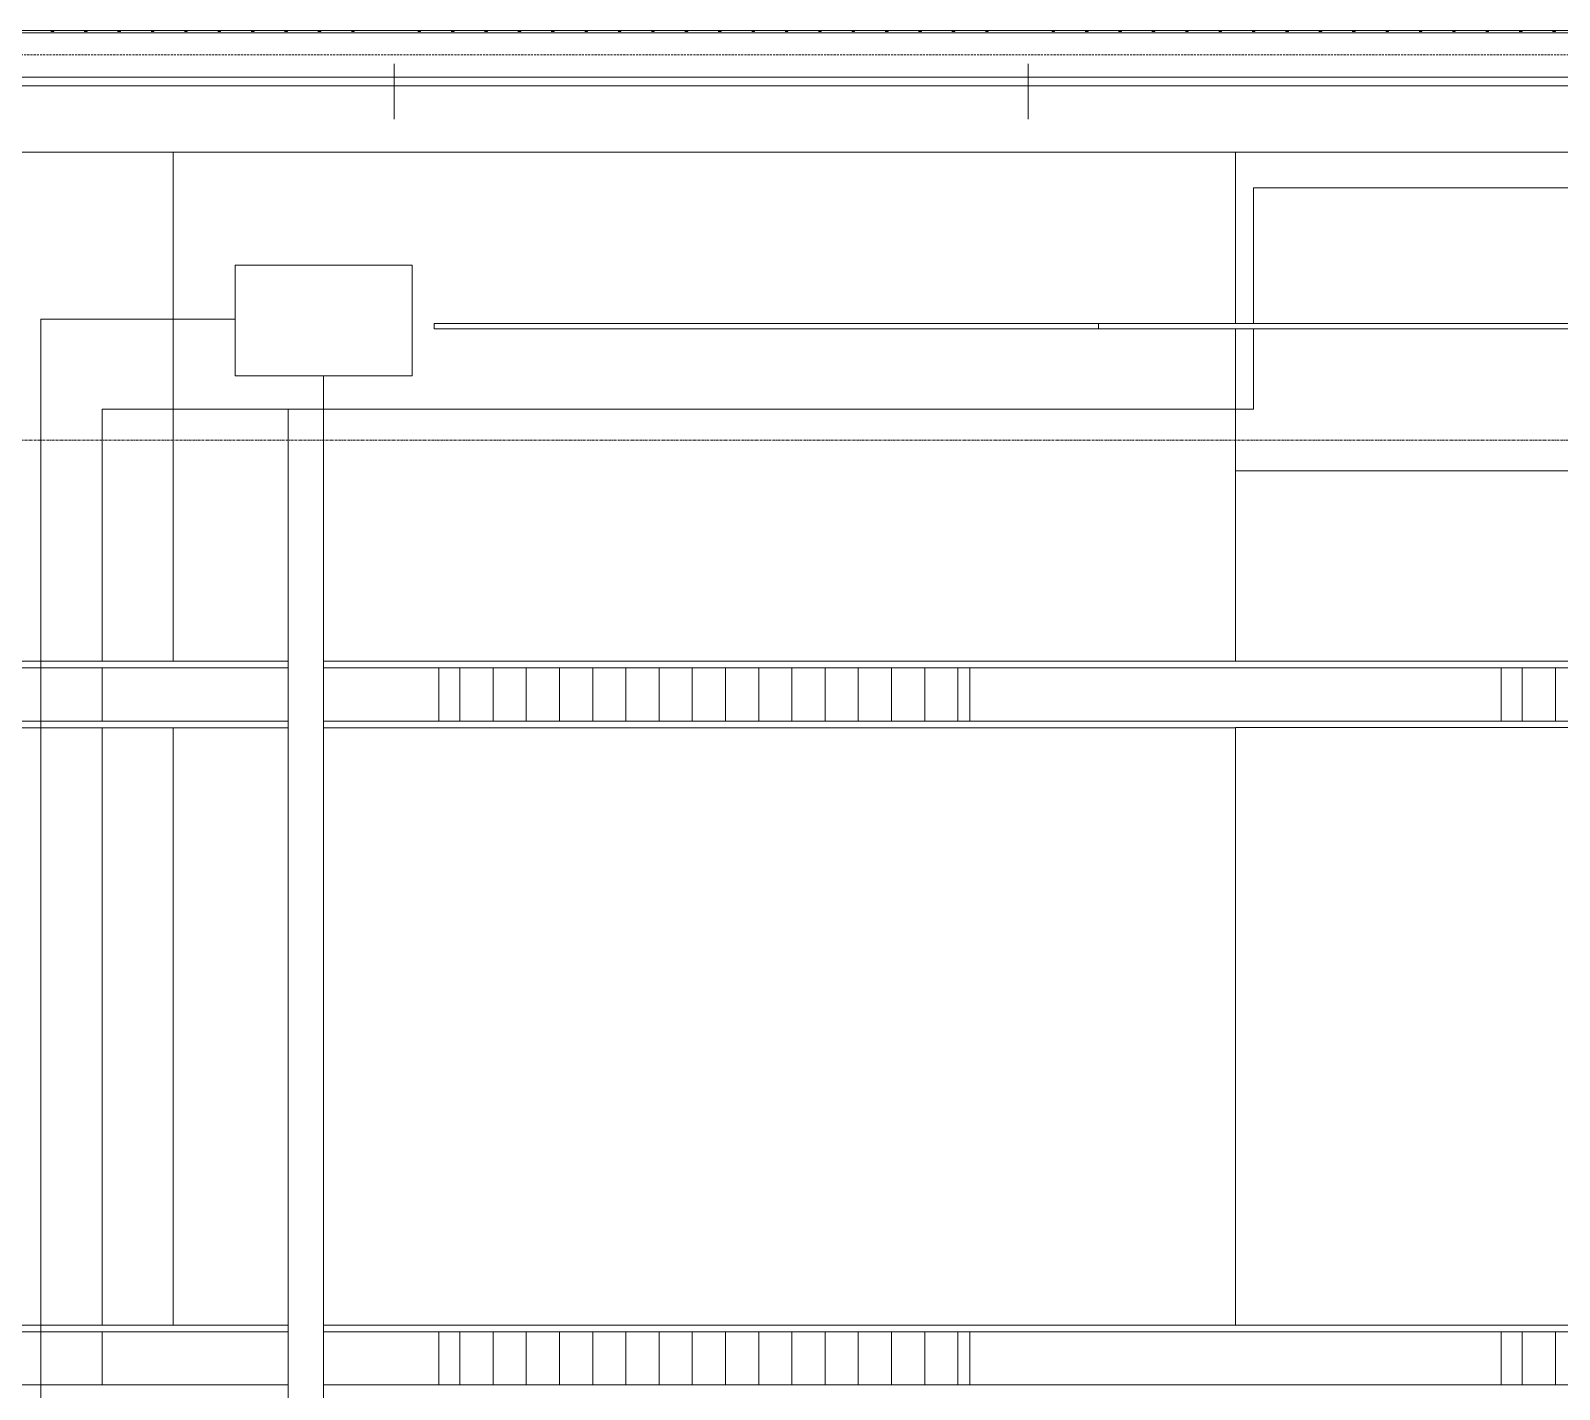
# Model space of a CAD drawing. Header units: millimetres. Extents: x 984 to 425800, y -34355 to 59419.
# Drawn here: x 385219 to 388672, y 34244 to 37314 of the extents above; entities that cross this region are included whole.
import ezdxf

# ---------------------------------------------------------------- set-up
doc = ezdxf.new("R2010")
doc.units = ezdxf.units.MM
doc.linetypes.add('DPA_Grid _ Level 100', pattern=[10, 5.5, -1.6, 1.3, -1.6])
doc.linetypes.add('DPA_Hidden 100', pattern=[7.2, 4.7, -2.5])
for name, color, linetype, lineweight in [('A-COLS-E', 1, 'Continuous', 9), ('A-COLS-HDLN', 2, 'Continuous', 9), ('A-DETL', 1, 'Continuous', 70), ('A-DOOR', 3, 'Continuous', 25), ('A-DOOR-E', 2, 'Continuous', 25), ('A-DOOR-HDLN', 2, 'Continuous', 9), ('A-GENM', 1, 'Continuous', 9), ('A-GLAZ-CURT', 2, 'Continuous', 9), ('A-GLAZ-CWMG', 2, 'Continuous', 9), ('S-GRID', 251, 'Continuous', 9)]:
    doc.layers.add(name, color=color, linetype=linetype, lineweight=lineweight)

# ---------------------------------------------------------------- blocks, each defined once
blk = doc.blocks.new('DPA_CP_Entrance Louver Grill Vertical Z - Louver Grill Vertical Z-18398571-4110-01 GROUND LEVEL - REFLECTED CEILING PLAN')
at = {"layer": 'A-GLAZ-CURT'}
for p, q in [((-716.1, 0), (-716.1, -50)), ((-716.1, -50), (-716.1, 0)), ((716.1, -50), (716.1, 0)), ((716.1, 0), (716.1, -50)), ((-716.1, -50), (-716.1, -125)), ((-716.1, -125), (-716.1, -50)), ((-716.1, -50), (-716.1, -125)), ((-716.1, -125), (-716.1, -50)), ((716.1, -50), (716.1, -125)), ((716.1, -125), (716.1, -50)), ((716.1, -50), (716.1, -125)), ((716.1, -125), (716.1, -50)), ((-666.1, -200), (-668.1, -200)), ((668.1, -200), (666.1, -200))]:
    blk.add_line(p, q, dxfattribs=at)
blk = doc.blocks.new('DPA_CP_Entrance Louver Grill Vertical Z - Louver Grill Vertical Z-V23-4110-01 GROUND LEVEL - REFLECTED CEILING PLAN')
at = {"layer": 'A-GLAZ-CURT'}
for p, q in [((-716.1, 0), (-716.1, -50)), ((-716.1, -50), (-716.1, 0)), ((-716.1, -50), (-716.1, -125)), ((-716.1, -125), (-716.1, -50)), ((-716.1, -50), (-716.1, -125)), ((-716.1, -125), (-716.1, -50)), ((-666.1, -200), (-668.1, -200))]:
    blk.add_line(p, q, dxfattribs=at)
blk = doc.blocks.new('GM_Louver Grill Vertical Z - Z Profile-V51-4110-01 GROUND LEVEL - REFLECTED CEILING PLAN')
at = {"layer": 'A-GENM'}
for p, q in [((46.4, -73), (40, -73)), ((40, -73), (40, -75)), ((40, -75), (40, -73)), ((40, -73), (46.4, -73)), ((40, -75), (50, -75)), ((50, -75), (40, -75))]:
    blk.add_line(p, q, dxfattribs=at)
blk = doc.blocks.new('DPA_Rectangular - 250 x 400 mm-11952625-4110-01 GROUND LEVEL - REFLECTED CEILING PLAN')
at = {"layer": 'A-COLS-E'}
for p, q in [((-200, -125), (-200, 125)), ((-200, 125), (200, 125)), ((200, 125), (200, -125)), ((200, -125), (-200, -125))]:
    blk.add_line(p, q, dxfattribs=at)
blk = doc.blocks.new('DPA_CP_Entrance Louver Grill Vertical Z - Louver Grill Vertical Z-18399026-4110-01 GROUND LEVEL - REFLECTED CEILING PLAN')
at = {"layer": 'A-GLAZ-CURT'}
for p, q in [((-716.1, 0), (-716.1, -50)), ((-716.1, -50), (-716.1, 0)), ((716.1, -50), (716.1, 0)), ((716.1, 0), (716.1, -50)), ((-716.1, -50), (-716.1, -125)), ((-716.1, -125), (-716.1, -50)), ((-716.1, -50), (-716.1, -125)), ((-716.1, -125), (-716.1, -50)), ((716.1, -50), (716.1, -125)), ((716.1, -125), (716.1, -50)), ((716.1, -50), (716.1, -125)), ((716.1, -125), (716.1, -50))]:
    blk.add_line(p, q, dxfattribs=at)
blk = doc.blocks.new('DPA_CP_Entrance Louver Grill Vertical Z - Louver Grill Vertical Z-V88-4110-01 GROUND LEVEL - REFLECTED CEILING PLAN')
at = {"layer": 'A-GLAZ-CURT'}
for p, q in [((-716.1, 0), (-716.1, -50)), ((-716.1, -50), (-716.1, 0)), ((-716.1, -50), (-716.1, -125)), ((-716.1, -125), (-716.1, -50)), ((-716.1, -50), (-716.1, -125)), ((-716.1, -125), (-716.1, -50))]:
    blk.add_line(p, q, dxfattribs=at)
blk = doc.blocks.new('GM_Louver Grill Vertical Z - Z Profile-12047619-4110-01 GROUND LEVEL - REFLECTED CEILING PLAN')
at = {"layer": 'A-GENM'}
for p, q in [((40, -75), (50, -75)), ((50, -75), (40, -75))]:
    blk.add_line(p, q, dxfattribs=at)
blk = doc.blocks.new('GM_Louver Grill Vertical Z - Z Profile-V90-4110-01 GROUND LEVEL - REFLECTED CEILING PLAN')
at = {"layer": 'A-GENM'}
for p, q in [((41.5, -75), (50, -75)), ((50, -75), (41.5, -75))]:
    blk.add_line(p, q, dxfattribs=at)
blk = doc.blocks.new('System Panel - Entrance Glazed 12mm-V91-4110-01 GROUND LEVEL - REFLECTED CEILING PLAN')
at = {"layer": 'A-GLAZ-CURT'}
for p, q in [((-750, -6), (-750, 6)), ((-750, 6), (750, 6)), ((750, 6), (750, -6)), ((750, -6), (-750, -6))]:
    blk.add_line(p, q, dxfattribs=at)
blk = doc.blocks.new('System Panel - Entrance Glazed 12mm-11971013-4110-01 GROUND LEVEL - REFLECTED CEILING PLAN')
at = {"layer": 'A-GLAZ-CURT'}
for p, q in [((-550.2, -6), (-550.2, 6)), ((-550.2, 6), (550.2, 6)), ((550.2, 6), (550.2, -6)), ((550.2, -6), (-550.2, -6))]:
    blk.add_line(p, q, dxfattribs=at)
blk = doc.blocks.new('DPA_Rectangular Tuscan Column - Rectangular Tuscan Column-V72-4110-01 GROUND LEVEL - REFLECTED CEILING PLAN')
at = {"layer": 'A-COLS-HDLN'}
for p, q in [((-125, -150), (-125, 250)), ((-125, 250), (125, 250)), ((125, 250), (125, -150)), ((125, -150), (-125, -150))]:
    blk.add_line(p, q, dxfattribs=at)
blk = doc.blocks.new('Rectangular Mullion - Entrance Louver Top-15304691-4110-01 GROUND LEVEL - REFLECTED CEILING PLAN')
at = {"layer": 'A-GLAZ-CWMG'}
for p, q in [((-631058.3, 37309), (-632415.5, 37309)), ((-632415.5, 37309), (-631058.3, 37309)), ((-632415.5, 37209), (-631058.3, 37209)), ((-632415.5, 37209), (-631058.3, 37209)), ((-632490.5, 37189), (-632490.5, 37039)), ((-632490.5, 37189), (-631058.3, 37189)), ((-632415.5, 37189), (-631058.3, 37189)), ((-632490.5, 37039), (-631058.3, 37039)), ((-632415.5, 37039), (-631058.3, 37039))]:
    blk.add_line(p, q, dxfattribs=at)
blk = doc.blocks.new('Rectangular Mullion - Entrance Louver Top-12064533-4110-01 GROUND LEVEL - REFLECTED CEILING PLAN')
at = {"layer": 'A-GLAZ-CWMG'}
for p, q in [((-629626.1, 37309), (-631058.3, 37309)), ((-631058.3, 37309), (-629626.1, 37309)), ((-631058.3, 37209), (-629626.1, 37209)), ((-631058.3, 37209), (-629626.1, 37209)), ((-631058.3, 37189), (-629626.1, 37189)), ((-631058.3, 37189), (-629626.1, 37189)), ((-631058.3, 37039), (-629626.1, 37039)), ((-631058.3, 37039), (-629626.1, 37039))]:
    blk.add_line(p, q, dxfattribs=at)
blk = doc.blocks.new('Rectangular Mullion - 50x200-15304692-4110-01 GROUND LEVEL - REFLECTED CEILING PLAN')
at = {"layer": 'A-GLAZ-CWMG'}
for p, q in [((-632490.5, 37314), (-631058.3, 37314)), ((-631058.3, 37314), (-632490.5, 37314))]:
    blk.add_line(p, q, dxfattribs=at)
blk = doc.blocks.new('Rectangular Mullion - 50x200-12064535-4110-01 GROUND LEVEL - REFLECTED CEILING PLAN')
at = {"layer": 'A-GLAZ-CWMG'}
for p, q in [((-631058.3, 37314), (-629626.1, 37314)), ((-629626.1, 37314), (-631058.3, 37314))]:
    blk.add_line(p, q, dxfattribs=at)
blk = doc.blocks.new('DPA_CP_Metal Ceiling Panel - Vertical Panel Entrance-V162-4110-01 GROUND LEVEL - REFLECTED CEILING PLAN')
at = {"layer": 'A-GLAZ-CURT'}
for p, q in [((-629757.4, 19374.1), (-629757.4, 19254.1)), ((-629757.4, 19374.1), (-628557.4, 19374.1)), ((-629757.4, 19374.1), (-628557.4, 19374.1)), ((-629757.4, 19254.1), (-629757.4, 19374.1)), ((-629757.4, 19374.1), (-629757.4, 19254.1)), ((-628557.4, 19374.1), (-629757.4, 19374.1)), ((-628557.4, 19374.1), (-628557.4, 19254.1)), ((-628557.4, 19374.1), (-628557.4, 19254.1)), ((-628557.4, 19254.1), (-628557.4, 19374.1)), ((-629757.4, 19254.1), (-628557.4, 19254.1)), ((-628557.4, 19254.1), (-629757.4, 19254.1)), ((-629757.4, 19254.1), (-628557.4, 19254.1))]:
    blk.add_line(p, q, dxfattribs=at)
blk = doc.blocks.new('DPA_CP_Metal Ceiling Luminaire - Linear Luminaire Entrance-V163-4110-01 GROUND LEVEL - REFLECTED CEILING PLAN')
at = {"layer": 'A-GLAZ-CURT'}
h = blk.add_hatch(dxfattribs=at)
h.set_pattern_fill('FP_20', color=256, style=0, pattern_type=2)
h.set_pattern_definition([(270, (-627736.53, 17847.804), (-75, -5e-15), [])])
h.paths.add_polyline_path([(-627357.4, 19254.1), (-627357.4, 19374.1), (-628557.4, 19374.1), (-628557.4, 19254.1)])
for p, q in [((-628557.4, 19374.1), (-627357.4, 19374.1)), ((-628557.4, 19254.1), (-628557.4, 19374.1)), ((-628557.4, 19374.1), (-628557.4, 19254.1)), ((-627357.4, 19374.1), (-628557.4, 19374.1)), ((-627357.4, 19374.1), (-627357.4, 19254.1)), ((-627357.4, 19254.1), (-627357.4, 19374.1)), ((-627357.4, 19254.1), (-628557.4, 19254.1)), ((-628557.4, 19254.1), (-627357.4, 19254.1))]:
    blk.add_line(p, q, dxfattribs=at)
blk = doc.blocks.new('System Panel - DPA-AR_Metal Ceiling Rectangular Panel-V168-4110-01 GROUND LEVEL - REFLECTED CEILING PLAN')
at = {"layer": 'A-GLAZ-CURT'}
for p, q in [((-631717.4, 32874.1), (-631297.4, 32874.1)), ((-631717.4, 32754.1), (-631717.4, 32874.1)), ((-631717.4, 32874.1), (-631717.4, 32754.1)), ((-631297.4, 32874.1), (-631717.4, 32874.1)), ((-631217.4, 32874.1), (-630957.4, 32874.1)), ((-630957.4, 32874.1), (-631217.4, 32874.1)), ((-630957.4, 32874.1), (-630957.4, 32754.1)), ((-630957.4, 32754.1), (-630957.4, 32874.1)), ((-631297.4, 32754.1), (-631717.4, 32754.1)), ((-631717.4, 32754.1), (-631297.4, 32754.1)), ((-630957.4, 32754.1), (-631217.4, 32754.1)), ((-631217.4, 32754.1), (-630957.4, 32754.1))]:
    blk.add_line(p, q, dxfattribs=at)
blk = doc.blocks.new('System Panel - DPA-AR_Metal Ceiling Rectangular Panel-V169-4110-01 GROUND LEVEL - REFLECTED CEILING PLAN')
at = {"layer": 'A-GLAZ-CURT'}
for p, q in [((-631557.4, 32889.1), (-631557.4, 34239.1)), ((-631557.4, 34239.1), (-631297.4, 34239.1)), ((-631297.4, 34239.1), (-631557.4, 34239.1)), ((-631557.4, 34239.1), (-631557.4, 32889.1)), ((-631217.4, 34239.1), (-629157.4, 34239.1)), ((-629157.4, 34239.1), (-631217.4, 34239.1)), ((-629157.4, 34239.1), (-629157.4, 32889.1)), ((-629157.4, 32889.1), (-629157.4, 34239.1)), ((-631297.4, 32889.1), (-631557.4, 32889.1)), ((-631557.4, 32889.1), (-631297.4, 32889.1)), ((-629157.4, 32889.1), (-631217.4, 32889.1)), ((-631217.4, 32889.1), (-629157.4, 32889.1))]:
    blk.add_line(p, q, dxfattribs=at)
blk = doc.blocks.new('System Panel - DPA-AR_Metal Ceiling Rectangular Panel-V131-4110-01 GROUND LEVEL - REFLECTED CEILING PLAN')
at = {"layer": 'A-GLAZ-CURT'}
for p, q in [((-679507.4, -14683), (-680857.4, -14683)), ((-680857.4, -14683), (-680857.4, -17083)), ((-680857.4, -17083), (-680857.4, -14683)), ((-680857.4, -14683), (-679507.4, -14683)), ((-679507.4, -17083), (-679507.4, -14683)), ((-679507.4, -14683), (-679507.4, -17083)), ((-680857.4, -17083), (-679507.4, -17083)), ((-679507.4, -17083), (-680857.4, -17083))]:
    blk.add_line(p, q, dxfattribs=at)
blk = doc.blocks.new('System Panel - DPA-AR_Metal Ceiling Rectangular Panel-V170-4110-01 GROUND LEVEL - REFLECTED CEILING PLAN')
at = {"layer": 'A-GLAZ-CURT'}
for p, q in [((-631717.4, 34389.1), (-631717.4, 35739.1)), ((-631717.4, 35739.1), (-631557.4, 35739.1)), ((-631557.4, 35739.1), (-631717.4, 35739.1)), ((-631557.4, 35739.1), (-631557.4, 34389.1)), ((-631557.4, 34389.1), (-631557.4, 35739.1)), ((-631557.4, 34389.1), (-631717.4, 34389.1)), ((-631717.4, 34389.1), (-631557.4, 34389.1))]:
    blk.add_line(p, q, dxfattribs=at)
blk = doc.blocks.new('System Panel - DPA-AR_Metal Ceiling Rectangular Panel-12708350-4110-01 GROUND LEVEL - REFLECTED CEILING PLAN')
at = {"layer": 'A-GLAZ-CURT'}
for p, q in [((-631557.4, 35889.1), (-631557.4, 36459)), ((-631557.4, 36459), (-629157.4, 36459)), ((-629157.4, 36459), (-631557.4, 36459)), ((-631557.4, 36459), (-631557.4, 35889.1)), ((-629157.4, 36459), (-629157.4, 36319)), ((-629157.4, 36319), (-629157.4, 36459)), ((-629157.4, 36319), (-629157.4, 35889.1)), ((-629157.4, 35889.1), (-629157.4, 36319)), ((-631297.4, 35889.1), (-631557.4, 35889.1)), ((-631557.4, 35889.1), (-631297.4, 35889.1)), ((-629157.4, 35889.1), (-631217.4, 35889.1)), ((-631217.4, 35889.1), (-629157.4, 35889.1))]:
    blk.add_line(p, q, dxfattribs=at)
blk = doc.blocks.new('System Panel - DPA-AR_Metal Ceiling Rectangular Panel-12708351-4110-01 GROUND LEVEL - REFLECTED CEILING PLAN')
at = {"layer": 'A-GLAZ-CURT'}
for p, q in [((-629157.4, 35889.1), (-629157.4, 36319)), ((-629157.4, 36319), (-626757.4, 36319)), ((-626757.4, 36319), (-629157.4, 36319)), ((-629157.4, 36319), (-629157.4, 35889.1)), ((-626757.4, 36319), (-626757.4, 35889.1)), ((-626757.4, 35889.1), (-626757.4, 36319)), ((-626757.4, 35889.1), (-629157.4, 35889.1)), ((-629157.4, 35889.1), (-626757.4, 35889.1))]:
    blk.add_line(p, q, dxfattribs=at)
blk = doc.blocks.new('System Panel - DPA-AR_Metal Ceiling Rectangular Panel-12708352-4110-01 GROUND LEVEL - REFLECTED CEILING PLAN')
at = {"layer": 'A-GLAZ-CURT'}
for p, q in [((-631717.4, 35889.1), (-631717.4, 36459)), ((-631717.4, 36459), (-631557.4, 36459)), ((-631557.4, 36459), (-631717.4, 36459)), ((-631717.4, 36459), (-631717.4, 35889.1)), ((-631557.4, 36459), (-631557.4, 35889.1)), ((-631557.4, 35889.1), (-631557.4, 36459)), ((-631557.4, 35889.1), (-631717.4, 35889.1)), ((-631717.4, 35889.1), (-631557.4, 35889.1))]:
    blk.add_line(p, q, dxfattribs=at)
blk = doc.blocks.new('System Panel - DPA-AR_Metal Ceiling Rectangular Panel-16088605-4110-01 GROUND LEVEL - REFLECTED CEILING PLAN')
at = {"layer": 'A-GLAZ-CURT'}
for p, q in [((-633165.5, 35874.1), (-631717.4, 35874.1)), ((-633165.5, 35754.1), (-633165.5, 35874.1)), ((-633165.5, 35874.1), (-633165.5, 35754.1)), ((-631717.4, 35874.1), (-633165.5, 35874.1)), ((-631717.4, 35874.1), (-631717.4, 35754.1)), ((-631717.4, 35754.1), (-631717.4, 35874.1)), ((-631717.4, 35754.1), (-633165.5, 35754.1)), ((-633165.5, 35754.1), (-631717.4, 35754.1))]:
    blk.add_line(p, q, dxfattribs=at)
blk = doc.blocks.new('System Panel - DPA-AR_Metal Ceiling Rectangular Panel-16088623-4110-01 GROUND LEVEL - REFLECTED CEILING PLAN')
at = {"layer": 'A-GLAZ-CURT'}
for p, q in [((-633165.5, 34389.1), (-633165.5, 35739.1)), ((-633165.5, 35739.1), (-631557.4, 35739.1)), ((-631557.4, 35739.1), (-633165.5, 35739.1)), ((-633165.5, 35739.1), (-633165.5, 34389.1)), ((-631557.4, 35739.1), (-631557.4, 34389.1)), ((-631557.4, 34389.1), (-631557.4, 35739.1)), ((-631557.4, 34389.1), (-633165.5, 34389.1)), ((-633165.5, 34389.1), (-631557.4, 34389.1))]:
    blk.add_line(p, q, dxfattribs=at)
blk = doc.blocks.new('System Panel - DPA-AR_Metal Ceiling Rectangular Panel-16088662-4110-01 GROUND LEVEL - REFLECTED CEILING PLAN')
at = {"layer": 'A-GLAZ-CURT'}
for p, q in [((-633165.5, 35889.1), (-633165.5, 37039)), ((-633165.5, 37039), (-631557.4, 37039)), ((-631557.4, 37039), (-633165.5, 37039)), ((-633165.5, 37039), (-633165.5, 35889.1)), ((-631557.4, 37039), (-631557.4, 36459)), ((-631557.4, 36459), (-631557.4, 37039)), ((-631557.4, 36459), (-631717.4, 36459)), ((-631717.4, 36459), (-631717.4, 35889.1)), ((-631717.4, 35889.1), (-631717.4, 36459)), ((-631717.4, 36459), (-631557.4, 36459)), ((-631717.4, 35889.1), (-633165.5, 35889.1)), ((-633165.5, 35889.1), (-631717.4, 35889.1))]:
    blk.add_line(p, q, dxfattribs=at)
blk = doc.blocks.new('System Panel - DPA-AR_Metal Ceiling Rectangular Panel-16088663-4110-01 GROUND LEVEL - REFLECTED CEILING PLAN')
at = {"layer": 'A-GLAZ-CURT'}
for p, q in [((-629157.4, 36652), (-629157.4, 37039)), ((-629157.4, 37039), (-626757.4, 37039)), ((-626757.4, 37039), (-629157.4, 37039)), ((-629157.4, 37039), (-629157.4, 36652)), ((-626757.4, 37039), (-626757.4, 36959)), ((-626757.4, 36959), (-626757.4, 37039)), ((-626757.4, 36959), (-629116.9, 36959)), ((-629116.9, 36959), (-629116.9, 36652)), ((-629116.9, 36652), (-629116.9, 36959)), ((-629116.9, 36959), (-626757.4, 36959)), ((-629157.4, 36459), (-629157.4, 36640)), ((-629157.4, 36640), (-629157.4, 36459)), ((-629116.9, 36640), (-629116.9, 36459)), ((-629116.9, 36459), (-629116.9, 36640)), ((-629116.9, 36459), (-629157.4, 36459)), ((-629157.4, 36459), (-629116.9, 36459))]:
    blk.add_line(p, q, dxfattribs=at)
blk = doc.blocks.new('System Panel - DPA-AR_Metal Ceiling Rectangular Panel-16088664-4110-01 GROUND LEVEL - REFLECTED CEILING PLAN')
at = {"layer": 'A-GLAZ-CURT'}
for p, q in [((-631557.4, 36459), (-631557.4, 37039)), ((-631557.4, 37039), (-629157.4, 37039)), ((-629157.4, 37039), (-631557.4, 37039)), ((-631557.4, 37039), (-631557.4, 36459)), ((-629157.4, 37039), (-629157.4, 36652)), ((-629157.4, 36652), (-629157.4, 37039)), ((-629157.4, 36640), (-629157.4, 36459)), ((-629157.4, 36459), (-629157.4, 36640)), ((-629157.4, 36459), (-631557.4, 36459)), ((-631557.4, 36459), (-629157.4, 36459))]:
    blk.add_line(p, q, dxfattribs=at)
blk = doc.blocks.new('M_Door-Overhead-Rolling - RS-18925043-4110-01 GROUND LEVEL - REFLECTED CEILING PLAN')
at = {"layer": 'A-DOOR', "lineweight": 9}
for p, q in [((-2150, 180), (2150, 180)), ((-2150, 100), (-2150, 180)), ((2150, 180), (2150, 100)), ((2150, 100), (-2150, 100))]:
    blk.add_line(p, q, dxfattribs=at)
at = {"layer": 'A-DOOR-HDLN'}
for p, q in [((-2353.2, 738.8), (2353.2, 738.8)), ((-2353.2, 300), (-2353.2, 738.8)), ((2353.2, 300), (2353.2, 738.8)), ((-2225, 100), (-2150, 100)), ((2150, 100), (2225, 100))]:
    blk.add_line(p, q, dxfattribs=at)

msp = doc.modelspace()

# ---------------------------------------------------------------- linework, layer by layer
at = {"layer": 'A-DETL', "linetype": 'DPA_Hidden 100', "lineweight": 9}
msp.add_line((393380.8, 37259), (383280.8, 37259), dxfattribs=at)
at = {"layer": 'S-GRID', "linetype": 'DPA_Grid _ Level 100'}
msp.add_line((340815.8, 36389), (415577.1, 36389), dxfattribs=at)

# ---------------------------------------------------------------- block references
at = {"layer": 'A-COLS-E'}
msp.add_blockref('DPA_Rectangular - 250 x 400 mm-11952625-4110-01 GROUND LEVEL - REFLECTED CEILING PLAN', (385880.8, 36659), dxfattribs=at)
at = {"layer": 'A-COLS-HDLN', "rotation": 269.9999999999994}
msp.add_blockref('DPA_Rectangular Tuscan Column - Rectangular Tuscan Column-V72-4110-01 GROUND LEVEL - REFLECTED CEILING PLAN', (385830.8, 36659), dxfattribs=at)
at = {"layer": 'A-DOOR-E', "rotation": 90}
msp.add_blockref('M_Door-Overhead-Rolling - RS-18925043-4110-01 GROUND LEVEL - REFLECTED CEILING PLAN', (385980.8, 34309), dxfattribs=at)
at = {"layer": 'A-GENM', "rotation": 180}
for name, p in [('GM_Louver Grill Vertical Z - Z Profile-V51-4110-01 GROUND LEVEL - REFLECTED CEILING PLAN', (385311, 37239)), ('GM_Louver Grill Vertical Z - Z Profile-12047619-4110-01 GROUND LEVEL - REFLECTED CEILING PLAN', (385311, 37239)), ('GM_Louver Grill Vertical Z - Z Profile-V51-4110-01 GROUND LEVEL - REFLECTED CEILING PLAN', (385386.5, 37239)), ('GM_Louver Grill Vertical Z - Z Profile-12047619-4110-01 GROUND LEVEL - REFLECTED CEILING PLAN', (385386.5, 37239)), ('GM_Louver Grill Vertical Z - Z Profile-V51-4110-01 GROUND LEVEL - REFLECTED CEILING PLAN', (385461.9, 37239)), ('GM_Louver Grill Vertical Z - Z Profile-12047619-4110-01 GROUND LEVEL - REFLECTED CEILING PLAN', (385461.9, 37239)), ('GM_Louver Grill Vertical Z - Z Profile-V51-4110-01 GROUND LEVEL - REFLECTED CEILING PLAN', (385537.3, 37239)), ('GM_Louver Grill Vertical Z - Z Profile-12047619-4110-01 GROUND LEVEL - REFLECTED CEILING PLAN', (385537.3, 37239)), ('GM_Louver Grill Vertical Z - Z Profile-V51-4110-01 GROUND LEVEL - REFLECTED CEILING PLAN', (385612.7, 37239)), ('GM_Louver Grill Vertical Z - Z Profile-12047619-4110-01 GROUND LEVEL - REFLECTED CEILING PLAN', (385612.7, 37239)), ('GM_Louver Grill Vertical Z - Z Profile-V51-4110-01 GROUND LEVEL - REFLECTED CEILING PLAN', (385688.1, 37239)), ('GM_Louver Grill Vertical Z - Z Profile-12047619-4110-01 GROUND LEVEL - REFLECTED CEILING PLAN', (385688.1, 37239)), ('GM_Louver Grill Vertical Z - Z Profile-V51-4110-01 GROUND LEVEL - REFLECTED CEILING PLAN', (385763.6, 37239)), ('GM_Louver Grill Vertical Z - Z Profile-12047619-4110-01 GROUND LEVEL - REFLECTED CEILING PLAN', (385763.6, 37239)), ('GM_Louver Grill Vertical Z - Z Profile-V51-4110-01 GROUND LEVEL - REFLECTED CEILING PLAN', (385839, 37239)), ('GM_Louver Grill Vertical Z - Z Profile-12047619-4110-01 GROUND LEVEL - REFLECTED CEILING PLAN', (385839, 37239)), ('GM_Louver Grill Vertical Z - Z Profile-V51-4110-01 GROUND LEVEL - REFLECTED CEILING PLAN', (385914.4, 37239)), ('GM_Louver Grill Vertical Z - Z Profile-12047619-4110-01 GROUND LEVEL - REFLECTED CEILING PLAN', (385914.4, 37239)), ('GM_Louver Grill Vertical Z - Z Profile-V51-4110-01 GROUND LEVEL - REFLECTED CEILING PLAN', (385989.8, 37239)), ('GM_Louver Grill Vertical Z - Z Profile-12047619-4110-01 GROUND LEVEL - REFLECTED CEILING PLAN', (385989.8, 37239)), ('GM_Louver Grill Vertical Z - Z Profile-V51-4110-01 GROUND LEVEL - REFLECTED CEILING PLAN', (386139.8, 37239)), ('GM_Louver Grill Vertical Z - Z Profile-12047619-4110-01 GROUND LEVEL - REFLECTED CEILING PLAN', (386139.8, 37239)), ('GM_Louver Grill Vertical Z - Z Profile-V51-4110-01 GROUND LEVEL - REFLECTED CEILING PLAN', (386215.3, 37239)), ('GM_Louver Grill Vertical Z - Z Profile-12047619-4110-01 GROUND LEVEL - REFLECTED CEILING PLAN', (386215.3, 37239)), ('GM_Louver Grill Vertical Z - Z Profile-V51-4110-01 GROUND LEVEL - REFLECTED CEILING PLAN', (386290.7, 37239)), ('GM_Louver Grill Vertical Z - Z Profile-12047619-4110-01 GROUND LEVEL - REFLECTED CEILING PLAN', (386290.7, 37239)), ('GM_Louver Grill Vertical Z - Z Profile-V51-4110-01 GROUND LEVEL - REFLECTED CEILING PLAN', (386366.1, 37239)), ('GM_Louver Grill Vertical Z - Z Profile-12047619-4110-01 GROUND LEVEL - REFLECTED CEILING PLAN', (386366.1, 37239)), ('GM_Louver Grill Vertical Z - Z Profile-V51-4110-01 GROUND LEVEL - REFLECTED CEILING PLAN', (386441.5, 37239)), ('GM_Louver Grill Vertical Z - Z Profile-12047619-4110-01 GROUND LEVEL - REFLECTED CEILING PLAN', (386441.5, 37239)), ('GM_Louver Grill Vertical Z - Z Profile-V51-4110-01 GROUND LEVEL - REFLECTED CEILING PLAN', (386517, 37239)), ('GM_Louver Grill Vertical Z - Z Profile-12047619-4110-01 GROUND LEVEL - REFLECTED CEILING PLAN', (386517, 37239)), ('GM_Louver Grill Vertical Z - Z Profile-V51-4110-01 GROUND LEVEL - REFLECTED CEILING PLAN', (386592.4, 37239)), ('GM_Louver Grill Vertical Z - Z Profile-12047619-4110-01 GROUND LEVEL - REFLECTED CEILING PLAN', (386592.4, 37239)), ('GM_Louver Grill Vertical Z - Z Profile-V51-4110-01 GROUND LEVEL - REFLECTED CEILING PLAN', (386667.8, 37239)), ('GM_Louver Grill Vertical Z - Z Profile-12047619-4110-01 GROUND LEVEL - REFLECTED CEILING PLAN', (386667.8, 37239)), ('GM_Louver Grill Vertical Z - Z Profile-V51-4110-01 GROUND LEVEL - REFLECTED CEILING PLAN', (386743.2, 37239)), ('GM_Louver Grill Vertical Z - Z Profile-12047619-4110-01 GROUND LEVEL - REFLECTED CEILING PLAN', (386743.2, 37239)), ('GM_Louver Grill Vertical Z - Z Profile-V51-4110-01 GROUND LEVEL - REFLECTED CEILING PLAN', (386818.6, 37239)), ('GM_Louver Grill Vertical Z - Z Profile-12047619-4110-01 GROUND LEVEL - REFLECTED CEILING PLAN', (386818.6, 37239)), ('GM_Louver Grill Vertical Z - Z Profile-V51-4110-01 GROUND LEVEL - REFLECTED CEILING PLAN', (386894.1, 37239)), ('GM_Louver Grill Vertical Z - Z Profile-12047619-4110-01 GROUND LEVEL - REFLECTED CEILING PLAN', (386894.1, 37239)), ('GM_Louver Grill Vertical Z - Z Profile-V51-4110-01 GROUND LEVEL - REFLECTED CEILING PLAN', (386969.5, 37239)), ('GM_Louver Grill Vertical Z - Z Profile-12047619-4110-01 GROUND LEVEL - REFLECTED CEILING PLAN', (386969.5, 37239)), ('GM_Louver Grill Vertical Z - Z Profile-V51-4110-01 GROUND LEVEL - REFLECTED CEILING PLAN', (387044.9, 37239)), ('GM_Louver Grill Vertical Z - Z Profile-12047619-4110-01 GROUND LEVEL - REFLECTED CEILING PLAN', (387044.9, 37239)), ('GM_Louver Grill Vertical Z - Z Profile-V51-4110-01 GROUND LEVEL - REFLECTED CEILING PLAN', (387120.3, 37239)), ('GM_Louver Grill Vertical Z - Z Profile-12047619-4110-01 GROUND LEVEL - REFLECTED CEILING PLAN', (387120.3, 37239)), ('GM_Louver Grill Vertical Z - Z Profile-V51-4110-01 GROUND LEVEL - REFLECTED CEILING PLAN', (387195.8, 37239)), ('GM_Louver Grill Vertical Z - Z Profile-12047619-4110-01 GROUND LEVEL - REFLECTED CEILING PLAN', (387195.8, 37239)), ('GM_Louver Grill Vertical Z - Z Profile-V51-4110-01 GROUND LEVEL - REFLECTED CEILING PLAN', (387271.2, 37239)), ('GM_Louver Grill Vertical Z - Z Profile-12047619-4110-01 GROUND LEVEL - REFLECTED CEILING PLAN', (387271.2, 37239)), ('GM_Louver Grill Vertical Z - Z Profile-V51-4110-01 GROUND LEVEL - REFLECTED CEILING PLAN', (387346.6, 37239)), ('GM_Louver Grill Vertical Z - Z Profile-V90-4110-01 GROUND LEVEL - REFLECTED CEILING PLAN', (387346.6, 37239)), ('GM_Louver Grill Vertical Z - Z Profile-V51-4110-01 GROUND LEVEL - REFLECTED CEILING PLAN', (387422, 37239)), ('GM_Louver Grill Vertical Z - Z Profile-12047619-4110-01 GROUND LEVEL - REFLECTED CEILING PLAN', (387422, 37239)), ('GM_Louver Grill Vertical Z - Z Profile-V51-4110-01 GROUND LEVEL - REFLECTED CEILING PLAN', (387572, 37239)), ('GM_Louver Grill Vertical Z - Z Profile-12047619-4110-01 GROUND LEVEL - REFLECTED CEILING PLAN', (387572, 37239)), ('GM_Louver Grill Vertical Z - Z Profile-V51-4110-01 GROUND LEVEL - REFLECTED CEILING PLAN', (387647.5, 37239)), ('GM_Louver Grill Vertical Z - Z Profile-12047619-4110-01 GROUND LEVEL - REFLECTED CEILING PLAN', (387647.5, 37239)), ('GM_Louver Grill Vertical Z - Z Profile-V51-4110-01 GROUND LEVEL - REFLECTED CEILING PLAN', (387722.9, 37239)), ('GM_Louver Grill Vertical Z - Z Profile-12047619-4110-01 GROUND LEVEL - REFLECTED CEILING PLAN', (387722.9, 37239)), ('GM_Louver Grill Vertical Z - Z Profile-V51-4110-01 GROUND LEVEL - REFLECTED CEILING PLAN', (387798.3, 37239)), ('GM_Louver Grill Vertical Z - Z Profile-12047619-4110-01 GROUND LEVEL - REFLECTED CEILING PLAN', (387798.3, 37239)), ('GM_Louver Grill Vertical Z - Z Profile-V51-4110-01 GROUND LEVEL - REFLECTED CEILING PLAN', (387873.7, 37239)), ('GM_Louver Grill Vertical Z - Z Profile-12047619-4110-01 GROUND LEVEL - REFLECTED CEILING PLAN', (387873.7, 37239)), ('GM_Louver Grill Vertical Z - Z Profile-V51-4110-01 GROUND LEVEL - REFLECTED CEILING PLAN', (387949.1, 37239)), ('GM_Louver Grill Vertical Z - Z Profile-12047619-4110-01 GROUND LEVEL - REFLECTED CEILING PLAN', (387949.1, 37239)), ('GM_Louver Grill Vertical Z - Z Profile-V51-4110-01 GROUND LEVEL - REFLECTED CEILING PLAN', (388024.6, 37239)), ('GM_Louver Grill Vertical Z - Z Profile-12047619-4110-01 GROUND LEVEL - REFLECTED CEILING PLAN', (388024.6, 37239)), ('GM_Louver Grill Vertical Z - Z Profile-V51-4110-01 GROUND LEVEL - REFLECTED CEILING PLAN', (388100, 37239)), ('GM_Louver Grill Vertical Z - Z Profile-12047619-4110-01 GROUND LEVEL - REFLECTED CEILING PLAN', (388100, 37239)), ('GM_Louver Grill Vertical Z - Z Profile-V51-4110-01 GROUND LEVEL - REFLECTED CEILING PLAN', (388175.4, 37239)), ('GM_Louver Grill Vertical Z - Z Profile-12047619-4110-01 GROUND LEVEL - REFLECTED CEILING PLAN', (388175.4, 37239)), ('GM_Louver Grill Vertical Z - Z Profile-V51-4110-01 GROUND LEVEL - REFLECTED CEILING PLAN', (388250.8, 37239)), ('GM_Louver Grill Vertical Z - Z Profile-12047619-4110-01 GROUND LEVEL - REFLECTED CEILING PLAN', (388250.8, 37239)), ('GM_Louver Grill Vertical Z - Z Profile-V51-4110-01 GROUND LEVEL - REFLECTED CEILING PLAN', (388326.3, 37239)), ('GM_Louver Grill Vertical Z - Z Profile-12047619-4110-01 GROUND LEVEL - REFLECTED CEILING PLAN', (388326.3, 37239)), ('GM_Louver Grill Vertical Z - Z Profile-V51-4110-01 GROUND LEVEL - REFLECTED CEILING PLAN', (388401.7, 37239)), ('GM_Louver Grill Vertical Z - Z Profile-12047619-4110-01 GROUND LEVEL - REFLECTED CEILING PLAN', (388401.7, 37239)), ('GM_Louver Grill Vertical Z - Z Profile-V51-4110-01 GROUND LEVEL - REFLECTED CEILING PLAN', (388477.1, 37239)), ('GM_Louver Grill Vertical Z - Z Profile-12047619-4110-01 GROUND LEVEL - REFLECTED CEILING PLAN', (388477.1, 37239)), ('GM_Louver Grill Vertical Z - Z Profile-V51-4110-01 GROUND LEVEL - REFLECTED CEILING PLAN', (388552.5, 37239)), ('GM_Louver Grill Vertical Z - Z Profile-12047619-4110-01 GROUND LEVEL - REFLECTED CEILING PLAN', (388552.5, 37239)), ('GM_Louver Grill Vertical Z - Z Profile-V51-4110-01 GROUND LEVEL - REFLECTED CEILING PLAN', (388628, 37239)), ('GM_Louver Grill Vertical Z - Z Profile-12047619-4110-01 GROUND LEVEL - REFLECTED CEILING PLAN', (388628, 37239)), ('GM_Louver Grill Vertical Z - Z Profile-V51-4110-01 GROUND LEVEL - REFLECTED CEILING PLAN', (388703.4, 37239)), ('GM_Louver Grill Vertical Z - Z Profile-12047619-4110-01 GROUND LEVEL - REFLECTED CEILING PLAN', (388703.4, 37239))]:
    msp.add_blockref(name, p, dxfattribs=at)
at = {"layer": 'A-GLAZ-CURT', "rotation": 180}
for name, p in [('DPA_CP_Entrance Louver Grill Vertical Z - Louver Grill Vertical Z-V23-4110-01 GROUND LEVEL - REFLECTED CEILING PLAN', (385323.7, 37114)), ('DPA_CP_Entrance Louver Grill Vertical Z - Louver Grill Vertical Z-18398571-4110-01 GROUND LEVEL - REFLECTED CEILING PLAN', (386755.9, 37114)), ('DPA_CP_Entrance Louver Grill Vertical Z - Louver Grill Vertical Z-18398571-4110-01 GROUND LEVEL - REFLECTED CEILING PLAN', (388188.1, 37114)), ('DPA_CP_Entrance Louver Grill Vertical Z - Louver Grill Vertical Z-18399026-4110-01 GROUND LEVEL - REFLECTED CEILING PLAN', (386755.9, 37114)), ('DPA_CP_Entrance Louver Grill Vertical Z - Louver Grill Vertical Z-V88-4110-01 GROUND LEVEL - REFLECTED CEILING PLAN', (385323.7, 37114)), ('DPA_CP_Entrance Louver Grill Vertical Z - Louver Grill Vertical Z-18399026-4110-01 GROUND LEVEL - REFLECTED CEILING PLAN', (388188.1, 37114))]:
    msp.add_blockref(name, p, dxfattribs=at)
at = {"layer": 'A-GLAZ-CURT'}
for name, p in [('System Panel - DPA-AR_Metal Ceiling Rectangular Panel-16088662-4110-01 GROUND LEVEL - REFLECTED CEILING PLAN', (1017098.2, 0)), ('System Panel - DPA-AR_Metal Ceiling Rectangular Panel-16088664-4110-01 GROUND LEVEL - REFLECTED CEILING PLAN', (1017098.2, 0)), ('System Panel - DPA-AR_Metal Ceiling Rectangular Panel-16088663-4110-01 GROUND LEVEL - REFLECTED CEILING PLAN', (1017098.2, 0)), ('System Panel - Entrance Glazed 12mm-V91-4110-01 GROUND LEVEL - REFLECTED CEILING PLAN', (386880.8, 36646)), ('System Panel - Entrance Glazed 12mm-11971013-4110-01 GROUND LEVEL - REFLECTED CEILING PLAN', (388181, 36646)), ('System Panel - DPA-AR_Metal Ceiling Rectangular Panel-12708352-4110-01 GROUND LEVEL - REFLECTED CEILING PLAN', (1017098.2, 0)), ('System Panel - DPA-AR_Metal Ceiling Rectangular Panel-12708350-4110-01 GROUND LEVEL - REFLECTED CEILING PLAN', (1017098.2, 0)), ('System Panel - DPA-AR_Metal Ceiling Rectangular Panel-12708351-4110-01 GROUND LEVEL - REFLECTED CEILING PLAN', (1017098.2, 0)), ('System Panel - DPA-AR_Metal Ceiling Rectangular Panel-16088605-4110-01 GROUND LEVEL - REFLECTED CEILING PLAN', (1017098.2, 0)), ('System Panel - DPA-AR_Metal Ceiling Rectangular Panel-V168-4110-01 GROUND LEVEL - REFLECTED CEILING PLAN', (1017098.2, 3000)), ('DPA_CP_Metal Ceiling Luminaire - Linear Luminaire Entrance-V163-4110-01 GROUND LEVEL - REFLECTED CEILING PLAN', (1014698.2, 16500)), ('DPA_CP_Metal Ceiling Panel - Vertical Panel Entrance-V162-4110-01 GROUND LEVEL - REFLECTED CEILING PLAN', (1017098.2, 16500)), ('DPA_CP_Metal Ceiling Luminaire - Linear Luminaire Entrance-V163-4110-01 GROUND LEVEL - REFLECTED CEILING PLAN', (1017098.2, 16500)), ('System Panel - DPA-AR_Metal Ceiling Rectangular Panel-16088623-4110-01 GROUND LEVEL - REFLECTED CEILING PLAN', (1017098.2, 0)), ('System Panel - DPA-AR_Metal Ceiling Rectangular Panel-V170-4110-01 GROUND LEVEL - REFLECTED CEILING PLAN', (1017098.2, 0)), ('System Panel - DPA-AR_Metal Ceiling Rectangular Panel-V169-4110-01 GROUND LEVEL - REFLECTED CEILING PLAN', (1017098.2, 1500)), ('System Panel - DPA-AR_Metal Ceiling Rectangular Panel-16088605-4110-01 GROUND LEVEL - REFLECTED CEILING PLAN', (1017098.2, -1500)), ('System Panel - DPA-AR_Metal Ceiling Rectangular Panel-V168-4110-01 GROUND LEVEL - REFLECTED CEILING PLAN', (1017098.2, 1500)), ('DPA_CP_Metal Ceiling Luminaire - Linear Luminaire Entrance-V163-4110-01 GROUND LEVEL - REFLECTED CEILING PLAN', (1014698.2, 15000)), ('DPA_CP_Metal Ceiling Panel - Vertical Panel Entrance-V162-4110-01 GROUND LEVEL - REFLECTED CEILING PLAN', (1017098.2, 15000)), ('DPA_CP_Metal Ceiling Luminaire - Linear Luminaire Entrance-V163-4110-01 GROUND LEVEL - REFLECTED CEILING PLAN', (1017098.2, 15000))]:
    msp.add_blockref(name, p, dxfattribs=at)
at = {"layer": 'A-GLAZ-CURT', "extrusion": (0, 0, -1), "rotation": 269.9999999999996}
msp.add_blockref('System Panel - DPA-AR_Metal Ceiling Rectangular Panel-V131-4110-01 GROUND LEVEL - REFLECTED CEILING PLAN', (-373257.8, -645118.2), dxfattribs=at)
at = {"layer": 'A-GLAZ-CWMG'}
for name, p in [('Rectangular Mullion - 50x200-15304692-4110-01 GROUND LEVEL - REFLECTED CEILING PLAN', (1017098.2, 0)), ('Rectangular Mullion - Entrance Louver Top-15304691-4110-01 GROUND LEVEL - REFLECTED CEILING PLAN', (1017098.2, 0)), ('Rectangular Mullion - 50x200-12064535-4110-01 GROUND LEVEL - REFLECTED CEILING PLAN', (1017098.2, 0)), ('Rectangular Mullion - Entrance Louver Top-12064533-4110-01 GROUND LEVEL - REFLECTED CEILING PLAN', (1017098.2, 0)), ('Rectangular Mullion - 50x200-12064535-4110-01 GROUND LEVEL - REFLECTED CEILING PLAN', (1018530.4, 0)), ('Rectangular Mullion - Entrance Louver Top-12064533-4110-01 GROUND LEVEL - REFLECTED CEILING PLAN', (1018530.4, 0))]:
    msp.add_blockref(name, p, dxfattribs=at)

doc.saveas('drawing.dxf')
